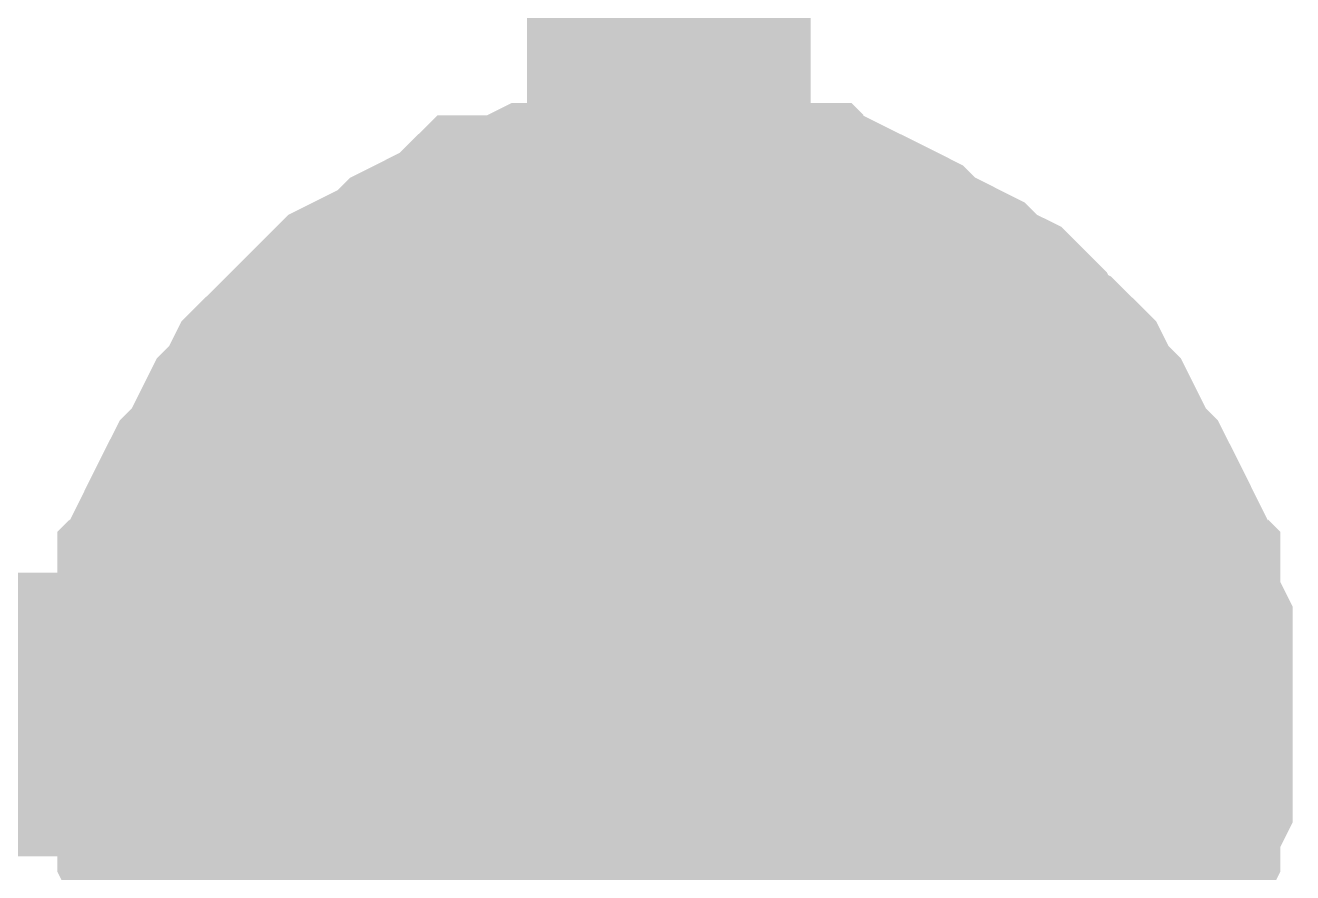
# Model space of a CAD drawing. Header units: inches. Extents: x 0 to 841, y 0 to 594.
# Drawn here: x 424.327 to 425.667, y 172.334 to 173.229 of the extents above; entities that cross this region are included whole.
import ezdxf

# ---------------------------------------------------------------- set-up
doc = ezdxf.new("R2010")
doc.units = ezdxf.units.IN
doc.layers.add('Sheet', color=255, linetype='Continuous')

msp = doc.modelspace()

# ---------------------------------------------------------------- linework, layer by layer
at = {"layer": 'Sheet'}
for points in [[(425.0076, 172.5009, 0.2997, 0.2997, 0), (425.0076, 177.4919, 0.2997, 0.2997, 0), (425.0076, 182.4959, 0.2997, 0.2997, 0), (425.0076, 187.4999, 0.2997, 0.2997, 0), (425.0076, 192.4908, 0.2997, 0.2997, 0), (425.0076, 197.4948, 0.2997, 0.2997, 0), (422.5121, 197.4948, 0.2997, 0.2997, 0)], [(424.498, 172.5009, 0.2997, 0.2997, 0), (424.498, 172.5271, 0.2997, 0.2997, 0), (424.498, 172.5532, 0.2997, 0.2997, 0), (424.498, 172.5793, 0.2997, 0.2997, 0), (424.5111, 172.6054, 0.2997, 0.2997, 0), (424.5111, 172.6316, 0.2997, 0.2997, 0), (424.5242, 172.6446, 0.2997, 0.2997, 0), (424.5242, 172.6708, 0.2997, 0.2997, 0), (424.5372, 172.6969, 0.2997, 0.2997, 0), (424.5503, 172.723, 0.2997, 0.2997, 0), (424.5634, 172.7361, 0.2997, 0.2997, 0), (424.5764, 172.7622, 0.2997, 0.2997, 0), (424.5895, 172.7884, 0.2997, 0.2997, 0), (424.6026, 172.8014, 0.2997, 0.2997, 0), (424.6156, 172.8276, 0.2997, 0.2997, 0), (424.6287, 172.8406, 0.2997, 0.2997, 0), (424.6418, 172.8537, 0.2997, 0.2997, 0), (424.6679, 172.8798, 0.2997, 0.2997, 0), (424.681, 172.8929, 0.2997, 0.2997, 0), (424.694, 172.9059, 0.2997, 0.2997, 0), (424.7202, 172.919, 0.2997, 0.2997, 0), (424.7463, 172.9321, 0.2997, 0.2997, 0), (424.7594, 172.9451, 0.2997, 0.2997, 0), (424.7855, 172.9582, 0.2997, 0.2997, 0), (424.8116, 172.9713, 0.2997, 0.2997, 0), (424.8247, 172.9843, 0.2997, 0.2997, 0), (424.8508, 172.9843, 0.2997, 0.2997, 0), (424.8769, 172.9974, 0.2997, 0.2997, 0), (424.9031, 172.9974, 0.2997, 0.2997, 0), (424.9292, 173.0105, 0.2997, 0.2997, 0), (424.9553, 173.0105, 0.2997, 0.2997, 0), (424.9815, 173.0105, 0.2997, 0.2997, 0), (425.0076, 173.0105, 0.2997, 0.2997, 0)], [(424.498, 172.5009, 0.2997, 0.2997, 0), (424.498, 172.5271, 0.2997, 0.2997, 0), (424.498, 172.5532, 0.2997, 0.2997, 0), (424.498, 172.5793, 0.2997, 0.2997, 0), (424.5111, 172.6054, 0.2997, 0.2997, 0), (424.5111, 172.6316, 0.2997, 0.2997, 0), (424.5242, 172.6446, 0.2997, 0.2997, 0), (424.5242, 172.6708, 0.2997, 0.2997, 0), (424.5372, 172.6969, 0.2997, 0.2997, 0), (424.5503, 172.723, 0.2997, 0.2997, 0), (424.5634, 172.7361, 0.2997, 0.2997, 0), (424.5764, 172.7622, 0.2997, 0.2997, 0), (424.5895, 172.7884, 0.2997, 0.2997, 0), (424.6026, 172.8014, 0.2997, 0.2997, 0), (424.6156, 172.8276, 0.2997, 0.2997, 0), (424.6287, 172.8406, 0.2997, 0.2997, 0), (424.6418, 172.8537, 0.2997, 0.2997, 0), (424.6679, 172.8798, 0.2997, 0.2997, 0), (424.681, 172.8929, 0.2997, 0.2997, 0), (424.694, 172.9059, 0.2997, 0.2997, 0), (424.7202, 172.919, 0.2997, 0.2997, 0), (424.7463, 172.9321, 0.2997, 0.2997, 0), (424.7594, 172.9451, 0.2997, 0.2997, 0), (424.7855, 172.9582, 0.2997, 0.2997, 0), (424.8116, 172.9713, 0.2997, 0.2997, 0), (424.8247, 172.9843, 0.2997, 0.2997, 0), (424.8508, 172.9843, 0.2997, 0.2997, 0), (424.8769, 172.9974, 0.2997, 0.2997, 0), (424.9031, 172.9974, 0.2997, 0.2997, 0), (424.9292, 173.0105, 0.2997, 0.2997, 0), (424.9553, 173.0105, 0.2997, 0.2997, 0), (424.9815, 173.0105, 0.2997, 0.2997, 0), (425.0076, 173.0105, 0.2997, 0.2997, 0)], [(424.498, 172.5009, 0.2997, 0.2997, 0), (424.498, 172.5271, 0.2997, 0.2997, 0), (424.498, 172.5532, 0.2997, 0.2997, 0), (424.498, 172.5793, 0.2997, 0.2997, 0), (424.5111, 172.6054, 0.2997, 0.2997, 0), (424.5111, 172.6316, 0.2997, 0.2997, 0), (424.5242, 172.6446, 0.2997, 0.2997, 0), (424.5242, 172.6708, 0.2997, 0.2997, 0), (424.5372, 172.6969, 0.2997, 0.2997, 0), (424.5503, 172.723, 0.2997, 0.2997, 0), (424.5634, 172.7361, 0.2997, 0.2997, 0), (424.5764, 172.7622, 0.2997, 0.2997, 0), (424.5895, 172.7884, 0.2997, 0.2997, 0), (424.6026, 172.8014, 0.2997, 0.2997, 0), (424.6156, 172.8276, 0.2997, 0.2997, 0), (424.6287, 172.8406, 0.2997, 0.2997, 0), (424.6418, 172.8537, 0.2997, 0.2997, 0), (424.6679, 172.8798, 0.2997, 0.2997, 0), (424.681, 172.8929, 0.2997, 0.2997, 0), (424.694, 172.9059, 0.2997, 0.2997, 0), (424.7202, 172.919, 0.2997, 0.2997, 0), (424.7463, 172.9321, 0.2997, 0.2997, 0), (424.7594, 172.9451, 0.2997, 0.2997, 0), (424.7855, 172.9582, 0.2997, 0.2997, 0), (424.8116, 172.9713, 0.2997, 0.2997, 0), (424.8247, 172.9843, 0.2997, 0.2997, 0), (424.8508, 172.9843, 0.2997, 0.2997, 0), (424.8769, 172.9974, 0.2997, 0.2997, 0), (424.9031, 172.9974, 0.2997, 0.2997, 0), (424.9292, 173.0105, 0.2997, 0.2997, 0), (424.9553, 173.0105, 0.2997, 0.2997, 0), (424.9815, 173.0105, 0.2997, 0.2997, 0), (425.0076, 173.0105, 0.2997, 0.2997, 0)], [(424.498, 172.5009, 0.2997, 0.2997, 0), (424.498, 172.5271, 0.2997, 0.2997, 0), (424.498, 172.5532, 0.2997, 0.2997, 0), (424.498, 172.5793, 0.2997, 0.2997, 0), (424.5111, 172.6054, 0.2997, 0.2997, 0), (424.5111, 172.6316, 0.2997, 0.2997, 0), (424.5242, 172.6446, 0.2997, 0.2997, 0), (424.5242, 172.6708, 0.2997, 0.2997, 0), (424.5372, 172.6969, 0.2997, 0.2997, 0), (424.5503, 172.723, 0.2997, 0.2997, 0), (424.5634, 172.7361, 0.2997, 0.2997, 0), (424.5764, 172.7622, 0.2997, 0.2997, 0), (424.5895, 172.7884, 0.2997, 0.2997, 0), (424.6026, 172.8014, 0.2997, 0.2997, 0), (424.6156, 172.8276, 0.2997, 0.2997, 0), (424.6287, 172.8406, 0.2997, 0.2997, 0), (424.6418, 172.8537, 0.2997, 0.2997, 0), (424.6679, 172.8798, 0.2997, 0.2997, 0), (424.681, 172.8929, 0.2997, 0.2997, 0), (424.694, 172.9059, 0.2997, 0.2997, 0), (424.7202, 172.919, 0.2997, 0.2997, 0), (424.7463, 172.9321, 0.2997, 0.2997, 0), (424.7594, 172.9451, 0.2997, 0.2997, 0), (424.7855, 172.9582, 0.2997, 0.2997, 0), (424.8116, 172.9713, 0.2997, 0.2997, 0), (424.8247, 172.9843, 0.2997, 0.2997, 0), (424.8508, 172.9843, 0.2997, 0.2997, 0), (424.8769, 172.9974, 0.2997, 0.2997, 0), (424.9031, 172.9974, 0.2997, 0.2997, 0), (424.9292, 173.0105, 0.2997, 0.2997, 0), (424.9553, 173.0105, 0.2997, 0.2997, 0), (424.9815, 173.0105, 0.2997, 0.2997, 0), (425.0076, 173.0105, 0.2997, 0.2997, 0)], [(425.0076, 173.0105, 0.2997, 0.2997, 0), (425.0076, 173.0105, 0.2997, 0.2997, 0)], [(425.0076, 173.0105, 0.2997, 0.2997, 0), (425.0337, 173.0105, 0.2997, 0.2997, 0), (425.0599, 173.0105, 0.2997, 0.2997, 0), (425.086, 173.0105, 0.2997, 0.2997, 0), (425.1121, 172.9974, 0.2997, 0.2997, 0), (425.1383, 172.9974, 0.2997, 0.2997, 0), (425.1513, 172.9843, 0.2997, 0.2997, 0), (425.1774, 172.9843, 0.2997, 0.2997, 0), (425.2036, 172.9713, 0.2997, 0.2997, 0), (425.2297, 172.9582, 0.2997, 0.2997, 0), (425.2428, 172.9451, 0.2997, 0.2997, 0), (425.2689, 172.9321, 0.2997, 0.2997, 0), (425.295, 172.919, 0.2997, 0.2997, 0), (425.3081, 172.9059, 0.2997, 0.2997, 0), (425.3342, 172.8929, 0.2997, 0.2997, 0), (425.3473, 172.8798, 0.2997, 0.2997, 0), (425.3604, 172.8537, 0.2997, 0.2997, 0), (425.3865, 172.8406, 0.2997, 0.2997, 0), (425.3996, 172.8276, 0.2997, 0.2997, 0), (425.4126, 172.8014, 0.2997, 0.2997, 0), (425.4257, 172.7884, 0.2997, 0.2997, 0), (425.4388, 172.7622, 0.2997, 0.2997, 0), (425.4518, 172.7361, 0.2997, 0.2997, 0), (425.4649, 172.723, 0.2997, 0.2997, 0), (425.478, 172.6969, 0.2997, 0.2997, 0), (425.491, 172.6708, 0.2997, 0.2997, 0), (425.491, 172.6446, 0.2997, 0.2997, 0), (425.5041, 172.6316, 0.2997, 0.2997, 0), (425.5041, 172.6054, 0.2997, 0.2997, 0), (425.5172, 172.5793, 0.2997, 0.2997, 0), (425.5172, 172.5532, 0.2997, 0.2997, 0), (425.5172, 172.5271, 0.2997, 0.2997, 0), (425.5172, 172.5009, 0.2997, 0.2997, 0)], [(425.0076, 173.0105, 0.2997, 0.2997, 0), (425.0076, 173.0105, 0.2997, 0.2997, 0)], [(425.0076, 173.0105, 0.2997, 0.2997, 0), (425.0337, 173.0105, 0.2997, 0.2997, 0), (425.0599, 173.0105, 0.2997, 0.2997, 0), (425.086, 173.0105, 0.2997, 0.2997, 0), (425.1121, 172.9974, 0.2997, 0.2997, 0), (425.1383, 172.9974, 0.2997, 0.2997, 0), (425.1513, 172.9843, 0.2997, 0.2997, 0), (425.1774, 172.9843, 0.2997, 0.2997, 0), (425.2036, 172.9713, 0.2997, 0.2997, 0), (425.2297, 172.9582, 0.2997, 0.2997, 0), (425.2428, 172.9451, 0.2997, 0.2997, 0), (425.2689, 172.9321, 0.2997, 0.2997, 0), (425.295, 172.919, 0.2997, 0.2997, 0), (425.3081, 172.9059, 0.2997, 0.2997, 0), (425.3342, 172.8929, 0.2997, 0.2997, 0), (425.3473, 172.8798, 0.2997, 0.2997, 0), (425.3604, 172.8537, 0.2997, 0.2997, 0), (425.3865, 172.8406, 0.2997, 0.2997, 0), (425.3996, 172.8276, 0.2997, 0.2997, 0), (425.4126, 172.8014, 0.2997, 0.2997, 0), (425.4257, 172.7884, 0.2997, 0.2997, 0), (425.4388, 172.7622, 0.2997, 0.2997, 0), (425.4518, 172.7361, 0.2997, 0.2997, 0), (425.4649, 172.723, 0.2997, 0.2997, 0), (425.478, 172.6969, 0.2997, 0.2997, 0), (425.491, 172.6708, 0.2997, 0.2997, 0), (425.491, 172.6446, 0.2997, 0.2997, 0), (425.5041, 172.6316, 0.2997, 0.2997, 0), (425.5041, 172.6054, 0.2997, 0.2997, 0), (425.5172, 172.5793, 0.2997, 0.2997, 0), (425.5172, 172.5532, 0.2997, 0.2997, 0), (425.5172, 172.5271, 0.2997, 0.2997, 0), (425.5172, 172.5009, 0.2997, 0.2997, 0)], [(425.0076, 173.0105, 0.2997, 0.2997, 0), (425.0076, 173.0105, 0.2997, 0.2997, 0)], [(425.0076, 173.0105, 0.2997, 0.2997, 0), (425.0337, 173.0105, 0.2997, 0.2997, 0), (425.0599, 173.0105, 0.2997, 0.2997, 0), (425.086, 173.0105, 0.2997, 0.2997, 0), (425.1121, 172.9974, 0.2997, 0.2997, 0), (425.1383, 172.9974, 0.2997, 0.2997, 0), (425.1513, 172.9843, 0.2997, 0.2997, 0), (425.1774, 172.9843, 0.2997, 0.2997, 0), (425.2036, 172.9713, 0.2997, 0.2997, 0), (425.2297, 172.9582, 0.2997, 0.2997, 0), (425.2428, 172.9451, 0.2997, 0.2997, 0), (425.2689, 172.9321, 0.2997, 0.2997, 0), (425.295, 172.919, 0.2997, 0.2997, 0), (425.3081, 172.9059, 0.2997, 0.2997, 0), (425.3342, 172.8929, 0.2997, 0.2997, 0), (425.3473, 172.8798, 0.2997, 0.2997, 0), (425.3604, 172.8537, 0.2997, 0.2997, 0), (425.3865, 172.8406, 0.2997, 0.2997, 0), (425.3996, 172.8276, 0.2997, 0.2997, 0), (425.4126, 172.8014, 0.2997, 0.2997, 0), (425.4257, 172.7884, 0.2997, 0.2997, 0), (425.4388, 172.7622, 0.2997, 0.2997, 0), (425.4518, 172.7361, 0.2997, 0.2997, 0), (425.4649, 172.723, 0.2997, 0.2997, 0), (425.478, 172.6969, 0.2997, 0.2997, 0), (425.491, 172.6708, 0.2997, 0.2997, 0), (425.491, 172.6446, 0.2997, 0.2997, 0), (425.5041, 172.6316, 0.2997, 0.2997, 0), (425.5041, 172.6054, 0.2997, 0.2997, 0), (425.5172, 172.5793, 0.2997, 0.2997, 0), (425.5172, 172.5532, 0.2997, 0.2997, 0), (425.5172, 172.5271, 0.2997, 0.2997, 0), (425.5172, 172.5009, 0.2997, 0.2997, 0)], [(425.0076, 173.0105, 0.2997, 0.2997, 0), (425.0076, 173.0105, 0.2997, 0.2997, 0)], [(425.0076, 173.0105, 0.2997, 0.2997, 0), (425.0337, 173.0105, 0.2997, 0.2997, 0), (425.0599, 173.0105, 0.2997, 0.2997, 0), (425.086, 173.0105, 0.2997, 0.2997, 0), (425.1121, 172.9974, 0.2997, 0.2997, 0), (425.1383, 172.9974, 0.2997, 0.2997, 0), (425.1513, 172.9843, 0.2997, 0.2997, 0), (425.1774, 172.9843, 0.2997, 0.2997, 0), (425.2036, 172.9713, 0.2997, 0.2997, 0), (425.2297, 172.9582, 0.2997, 0.2997, 0), (425.2428, 172.9451, 0.2997, 0.2997, 0), (425.2689, 172.9321, 0.2997, 0.2997, 0), (425.295, 172.919, 0.2997, 0.2997, 0), (425.3081, 172.9059, 0.2997, 0.2997, 0), (425.3342, 172.8929, 0.2997, 0.2997, 0), (425.3473, 172.8798, 0.2997, 0.2997, 0), (425.3604, 172.8537, 0.2997, 0.2997, 0), (425.3865, 172.8406, 0.2997, 0.2997, 0), (425.3996, 172.8276, 0.2997, 0.2997, 0), (425.4126, 172.8014, 0.2997, 0.2997, 0), (425.4257, 172.7884, 0.2997, 0.2997, 0), (425.4388, 172.7622, 0.2997, 0.2997, 0), (425.4518, 172.7361, 0.2997, 0.2997, 0), (425.4649, 172.723, 0.2997, 0.2997, 0), (425.478, 172.6969, 0.2997, 0.2997, 0), (425.491, 172.6708, 0.2997, 0.2997, 0), (425.491, 172.6446, 0.2997, 0.2997, 0), (425.5041, 172.6316, 0.2997, 0.2997, 0), (425.5041, 172.6054, 0.2997, 0.2997, 0), (425.5172, 172.5793, 0.2997, 0.2997, 0), (425.5172, 172.5532, 0.2997, 0.2997, 0), (425.5172, 172.5271, 0.2997, 0.2997, 0), (425.5172, 172.5009, 0.2997, 0.2997, 0)], [(424.498, 172.5009, 0.0991, 0.0991, 0), (424.498, 172.5271, 0.0991, 0.0991, 0), (424.498, 172.5532, 0.0991, 0.0991, 0), (424.498, 172.5793, 0.0991, 0.0991, 0), (424.5111, 172.6054, 0.0991, 0.0991, 0), (424.5111, 172.6316, 0.0991, 0.0991, 0), (424.5242, 172.6446, 0.0991, 0.0991, 0), (424.5242, 172.6708, 0.0991, 0.0991, 0), (424.5372, 172.6969, 0.0991, 0.0991, 0), (424.5503, 172.723, 0.0991, 0.0991, 0), (424.5634, 172.7361, 0.0991, 0.0991, 0), (424.5764, 172.7622, 0.0991, 0.0991, 0), (424.5895, 172.7884, 0.0991, 0.0991, 0), (424.6026, 172.8014, 0.0991, 0.0991, 0), (424.6156, 172.8276, 0.0991, 0.0991, 0), (424.6287, 172.8406, 0.0991, 0.0991, 0), (424.6418, 172.8537, 0.0991, 0.0991, 0), (424.6679, 172.8798, 0.0991, 0.0991, 0), (424.681, 172.8929, 0.0991, 0.0991, 0), (424.694, 172.9059, 0.0991, 0.0991, 0), (424.7202, 172.919, 0.0991, 0.0991, 0), (424.7463, 172.9321, 0.0991, 0.0991, 0), (424.7594, 172.9451, 0.0991, 0.0991, 0), (424.7855, 172.9582, 0.0991, 0.0991, 0), (424.8116, 172.9713, 0.0991, 0.0991, 0), (424.8247, 172.9843, 0.0991, 0.0991, 0), (424.8508, 172.9843, 0.0991, 0.0991, 0), (424.8769, 172.9974, 0.0991, 0.0991, 0), (424.9031, 172.9974, 0.0991, 0.0991, 0), (424.9292, 173.0105, 0.0991, 0.0991, 0), (424.9553, 173.0105, 0.0991, 0.0991, 0), (424.9815, 173.0105, 0.0991, 0.0991, 0), (425.0076, 173.0105, 0.0991, 0.0991, 0)], [(424.498, 172.5009, 0.0991, 0.0991, 0), (424.498, 172.5271, 0.0991, 0.0991, 0), (424.498, 172.5532, 0.0991, 0.0991, 0), (424.498, 172.5793, 0.0991, 0.0991, 0), (424.5111, 172.6054, 0.0991, 0.0991, 0), (424.5111, 172.6316, 0.0991, 0.0991, 0), (424.5242, 172.6446, 0.0991, 0.0991, 0), (424.5242, 172.6708, 0.0991, 0.0991, 0), (424.5372, 172.6969, 0.0991, 0.0991, 0), (424.5503, 172.723, 0.0991, 0.0991, 0), (424.5634, 172.7361, 0.0991, 0.0991, 0), (424.5764, 172.7622, 0.0991, 0.0991, 0), (424.5895, 172.7884, 0.0991, 0.0991, 0), (424.6026, 172.8014, 0.0991, 0.0991, 0), (424.6156, 172.8276, 0.0991, 0.0991, 0), (424.6287, 172.8406, 0.0991, 0.0991, 0), (424.6418, 172.8537, 0.0991, 0.0991, 0), (424.6679, 172.8798, 0.0991, 0.0991, 0), (424.681, 172.8929, 0.0991, 0.0991, 0), (424.694, 172.9059, 0.0991, 0.0991, 0), (424.7202, 172.919, 0.0991, 0.0991, 0), (424.7463, 172.9321, 0.0991, 0.0991, 0), (424.7594, 172.9451, 0.0991, 0.0991, 0), (424.7855, 172.9582, 0.0991, 0.0991, 0), (424.8116, 172.9713, 0.0991, 0.0991, 0), (424.8247, 172.9843, 0.0991, 0.0991, 0), (424.8508, 172.9843, 0.0991, 0.0991, 0), (424.8769, 172.9974, 0.0991, 0.0991, 0), (424.9031, 172.9974, 0.0991, 0.0991, 0), (424.9292, 173.0105, 0.0991, 0.0991, 0), (424.9553, 173.0105, 0.0991, 0.0991, 0), (424.9815, 173.0105, 0.0991, 0.0991, 0), (425.0076, 173.0105, 0.0991, 0.0991, 0)], [(424.498, 172.5009, 0.0991, 0.0991, 0), (424.498, 172.5271, 0.0991, 0.0991, 0), (424.498, 172.5532, 0.0991, 0.0991, 0), (424.498, 172.5793, 0.0991, 0.0991, 0), (424.5111, 172.6054, 0.0991, 0.0991, 0), (424.5111, 172.6316, 0.0991, 0.0991, 0), (424.5242, 172.6446, 0.0991, 0.0991, 0), (424.5242, 172.6708, 0.0991, 0.0991, 0), (424.5372, 172.6969, 0.0991, 0.0991, 0), (424.5503, 172.723, 0.0991, 0.0991, 0), (424.5634, 172.7361, 0.0991, 0.0991, 0), (424.5764, 172.7622, 0.0991, 0.0991, 0), (424.5895, 172.7884, 0.0991, 0.0991, 0), (424.6026, 172.8014, 0.0991, 0.0991, 0), (424.6156, 172.8276, 0.0991, 0.0991, 0), (424.6287, 172.8406, 0.0991, 0.0991, 0), (424.6418, 172.8537, 0.0991, 0.0991, 0), (424.6679, 172.8798, 0.0991, 0.0991, 0), (424.681, 172.8929, 0.0991, 0.0991, 0), (424.694, 172.9059, 0.0991, 0.0991, 0), (424.7202, 172.919, 0.0991, 0.0991, 0), (424.7463, 172.9321, 0.0991, 0.0991, 0), (424.7594, 172.9451, 0.0991, 0.0991, 0), (424.7855, 172.9582, 0.0991, 0.0991, 0), (424.8116, 172.9713, 0.0991, 0.0991, 0), (424.8247, 172.9843, 0.0991, 0.0991, 0), (424.8508, 172.9843, 0.0991, 0.0991, 0), (424.8769, 172.9974, 0.0991, 0.0991, 0), (424.9031, 172.9974, 0.0991, 0.0991, 0), (424.9292, 173.0105, 0.0991, 0.0991, 0), (424.9553, 173.0105, 0.0991, 0.0991, 0), (424.9815, 173.0105, 0.0991, 0.0991, 0), (425.0076, 173.0105, 0.0991, 0.0991, 0)], [(424.498, 172.5009, 0.0991, 0.0991, 0), (424.498, 172.5271, 0.0991, 0.0991, 0), (424.498, 172.5532, 0.0991, 0.0991, 0), (424.498, 172.5793, 0.0991, 0.0991, 0), (424.5111, 172.6054, 0.0991, 0.0991, 0), (424.5111, 172.6316, 0.0991, 0.0991, 0), (424.5242, 172.6446, 0.0991, 0.0991, 0), (424.5242, 172.6708, 0.0991, 0.0991, 0), (424.5372, 172.6969, 0.0991, 0.0991, 0), (424.5503, 172.723, 0.0991, 0.0991, 0), (424.5634, 172.7361, 0.0991, 0.0991, 0), (424.5764, 172.7622, 0.0991, 0.0991, 0), (424.5895, 172.7884, 0.0991, 0.0991, 0), (424.6026, 172.8014, 0.0991, 0.0991, 0), (424.6156, 172.8276, 0.0991, 0.0991, 0), (424.6287, 172.8406, 0.0991, 0.0991, 0), (424.6418, 172.8537, 0.0991, 0.0991, 0), (424.6679, 172.8798, 0.0991, 0.0991, 0), (424.681, 172.8929, 0.0991, 0.0991, 0), (424.694, 172.9059, 0.0991, 0.0991, 0), (424.7202, 172.919, 0.0991, 0.0991, 0), (424.7463, 172.9321, 0.0991, 0.0991, 0), (424.7594, 172.9451, 0.0991, 0.0991, 0), (424.7855, 172.9582, 0.0991, 0.0991, 0), (424.8116, 172.9713, 0.0991, 0.0991, 0), (424.8247, 172.9843, 0.0991, 0.0991, 0), (424.8508, 172.9843, 0.0991, 0.0991, 0), (424.8769, 172.9974, 0.0991, 0.0991, 0), (424.9031, 172.9974, 0.0991, 0.0991, 0), (424.9292, 173.0105, 0.0991, 0.0991, 0), (424.9553, 173.0105, 0.0991, 0.0991, 0), (424.9815, 173.0105, 0.0991, 0.0991, 0), (425.0076, 173.0105, 0.0991, 0.0991, 0)], [(425.0076, 173.0105, 0.0991, 0.0991, 0), (425.0076, 173.0105, 0.0991, 0.0991, 0)], [(425.0076, 173.0105, 0.0991, 0.0991, 0), (425.0337, 173.0105, 0.0991, 0.0991, 0), (425.0599, 173.0105, 0.0991, 0.0991, 0), (425.086, 173.0105, 0.0991, 0.0991, 0), (425.1121, 172.9974, 0.0991, 0.0991, 0), (425.1383, 172.9974, 0.0991, 0.0991, 0), (425.1513, 172.9843, 0.0991, 0.0991, 0), (425.1774, 172.9843, 0.0991, 0.0991, 0), (425.2036, 172.9713, 0.0991, 0.0991, 0), (425.2297, 172.9582, 0.0991, 0.0991, 0), (425.2428, 172.9451, 0.0991, 0.0991, 0), (425.2689, 172.9321, 0.0991, 0.0991, 0), (425.295, 172.919, 0.0991, 0.0991, 0), (425.3081, 172.9059, 0.0991, 0.0991, 0), (425.3342, 172.8929, 0.0991, 0.0991, 0), (425.3473, 172.8798, 0.0991, 0.0991, 0), (425.3604, 172.8537, 0.0991, 0.0991, 0), (425.3865, 172.8406, 0.0991, 0.0991, 0), (425.3996, 172.8276, 0.0991, 0.0991, 0), (425.4126, 172.8014, 0.0991, 0.0991, 0), (425.4257, 172.7884, 0.0991, 0.0991, 0), (425.4388, 172.7622, 0.0991, 0.0991, 0), (425.4518, 172.7361, 0.0991, 0.0991, 0), (425.4649, 172.723, 0.0991, 0.0991, 0), (425.478, 172.6969, 0.0991, 0.0991, 0), (425.491, 172.6708, 0.0991, 0.0991, 0), (425.491, 172.6446, 0.0991, 0.0991, 0), (425.5041, 172.6316, 0.0991, 0.0991, 0), (425.5041, 172.6054, 0.0991, 0.0991, 0), (425.5172, 172.5793, 0.0991, 0.0991, 0), (425.5172, 172.5532, 0.0991, 0.0991, 0), (425.5172, 172.5271, 0.0991, 0.0991, 0), (425.5172, 172.5009, 0.0991, 0.0991, 0)], [(425.0076, 173.0105, 0.0991, 0.0991, 0), (425.0076, 173.0105, 0.0991, 0.0991, 0)], [(425.0076, 173.0105, 0.0991, 0.0991, 0), (425.0337, 173.0105, 0.0991, 0.0991, 0), (425.0599, 173.0105, 0.0991, 0.0991, 0), (425.086, 173.0105, 0.0991, 0.0991, 0), (425.1121, 172.9974, 0.0991, 0.0991, 0), (425.1383, 172.9974, 0.0991, 0.0991, 0), (425.1513, 172.9843, 0.0991, 0.0991, 0), (425.1774, 172.9843, 0.0991, 0.0991, 0), (425.2036, 172.9713, 0.0991, 0.0991, 0), (425.2297, 172.9582, 0.0991, 0.0991, 0), (425.2428, 172.9451, 0.0991, 0.0991, 0), (425.2689, 172.9321, 0.0991, 0.0991, 0), (425.295, 172.919, 0.0991, 0.0991, 0), (425.3081, 172.9059, 0.0991, 0.0991, 0), (425.3342, 172.8929, 0.0991, 0.0991, 0), (425.3473, 172.8798, 0.0991, 0.0991, 0), (425.3604, 172.8537, 0.0991, 0.0991, 0), (425.3865, 172.8406, 0.0991, 0.0991, 0), (425.3996, 172.8276, 0.0991, 0.0991, 0), (425.4126, 172.8014, 0.0991, 0.0991, 0), (425.4257, 172.7884, 0.0991, 0.0991, 0), (425.4388, 172.7622, 0.0991, 0.0991, 0), (425.4518, 172.7361, 0.0991, 0.0991, 0), (425.4649, 172.723, 0.0991, 0.0991, 0), (425.478, 172.6969, 0.0991, 0.0991, 0), (425.491, 172.6708, 0.0991, 0.0991, 0), (425.491, 172.6446, 0.0991, 0.0991, 0), (425.5041, 172.6316, 0.0991, 0.0991, 0), (425.5041, 172.6054, 0.0991, 0.0991, 0), (425.5172, 172.5793, 0.0991, 0.0991, 0), (425.5172, 172.5532, 0.0991, 0.0991, 0), (425.5172, 172.5271, 0.0991, 0.0991, 0), (425.5172, 172.5009, 0.0991, 0.0991, 0)], [(425.0076, 173.0105, 0.0991, 0.0991, 0), (425.0076, 173.0105, 0.0991, 0.0991, 0)], [(425.0076, 173.0105, 0.0991, 0.0991, 0), (425.0337, 173.0105, 0.0991, 0.0991, 0), (425.0599, 173.0105, 0.0991, 0.0991, 0), (425.086, 173.0105, 0.0991, 0.0991, 0), (425.1121, 172.9974, 0.0991, 0.0991, 0), (425.1383, 172.9974, 0.0991, 0.0991, 0), (425.1513, 172.9843, 0.0991, 0.0991, 0), (425.1774, 172.9843, 0.0991, 0.0991, 0), (425.2036, 172.9713, 0.0991, 0.0991, 0), (425.2297, 172.9582, 0.0991, 0.0991, 0), (425.2428, 172.9451, 0.0991, 0.0991, 0), (425.2689, 172.9321, 0.0991, 0.0991, 0), (425.295, 172.919, 0.0991, 0.0991, 0), (425.3081, 172.9059, 0.0991, 0.0991, 0), (425.3342, 172.8929, 0.0991, 0.0991, 0), (425.3473, 172.8798, 0.0991, 0.0991, 0), (425.3604, 172.8537, 0.0991, 0.0991, 0), (425.3865, 172.8406, 0.0991, 0.0991, 0), (425.3996, 172.8276, 0.0991, 0.0991, 0), (425.4126, 172.8014, 0.0991, 0.0991, 0), (425.4257, 172.7884, 0.0991, 0.0991, 0), (425.4388, 172.7622, 0.0991, 0.0991, 0), (425.4518, 172.7361, 0.0991, 0.0991, 0), (425.4649, 172.723, 0.0991, 0.0991, 0), (425.478, 172.6969, 0.0991, 0.0991, 0), (425.491, 172.6708, 0.0991, 0.0991, 0), (425.491, 172.6446, 0.0991, 0.0991, 0), (425.5041, 172.6316, 0.0991, 0.0991, 0), (425.5041, 172.6054, 0.0991, 0.0991, 0), (425.5172, 172.5793, 0.0991, 0.0991, 0), (425.5172, 172.5532, 0.0991, 0.0991, 0), (425.5172, 172.5271, 0.0991, 0.0991, 0), (425.5172, 172.5009, 0.0991, 0.0991, 0)], [(425.0076, 173.0105, 0.0991, 0.0991, 0), (425.0076, 173.0105, 0.0991, 0.0991, 0)], [(425.0076, 173.0105, 0.0991, 0.0991, 0), (425.0337, 173.0105, 0.0991, 0.0991, 0), (425.0599, 173.0105, 0.0991, 0.0991, 0), (425.086, 173.0105, 0.0991, 0.0991, 0), (425.1121, 172.9974, 0.0991, 0.0991, 0), (425.1383, 172.9974, 0.0991, 0.0991, 0), (425.1513, 172.9843, 0.0991, 0.0991, 0), (425.1774, 172.9843, 0.0991, 0.0991, 0), (425.2036, 172.9713, 0.0991, 0.0991, 0), (425.2297, 172.9582, 0.0991, 0.0991, 0), (425.2428, 172.9451, 0.0991, 0.0991, 0), (425.2689, 172.9321, 0.0991, 0.0991, 0), (425.295, 172.919, 0.0991, 0.0991, 0), (425.3081, 172.9059, 0.0991, 0.0991, 0), (425.3342, 172.8929, 0.0991, 0.0991, 0), (425.3473, 172.8798, 0.0991, 0.0991, 0), (425.3604, 172.8537, 0.0991, 0.0991, 0), (425.3865, 172.8406, 0.0991, 0.0991, 0), (425.3996, 172.8276, 0.0991, 0.0991, 0), (425.4126, 172.8014, 0.0991, 0.0991, 0), (425.4257, 172.7884, 0.0991, 0.0991, 0), (425.4388, 172.7622, 0.0991, 0.0991, 0), (425.4518, 172.7361, 0.0991, 0.0991, 0), (425.4649, 172.723, 0.0991, 0.0991, 0), (425.478, 172.6969, 0.0991, 0.0991, 0), (425.491, 172.6708, 0.0991, 0.0991, 0), (425.491, 172.6446, 0.0991, 0.0991, 0), (425.5041, 172.6316, 0.0991, 0.0991, 0), (425.5041, 172.6054, 0.0991, 0.0991, 0), (425.5172, 172.5793, 0.0991, 0.0991, 0), (425.5172, 172.5532, 0.0991, 0.0991, 0), (425.5172, 172.5271, 0.0991, 0.0991, 0), (425.5172, 172.5009, 0.0991, 0.0991, 0)], [(425.0076, 167.4969, 0.2997, 0.2997, 0), (425.0076, 172.5009, 0.2997, 0.2997, 0), (422.5121, 172.5009, 0.2997, 0.2997, 0)], [(424.6156, 172.1743, 0.2997, 0.2997, 0), (424.6026, 172.1874, 0.2997, 0.2997, 0), (424.5895, 172.2135, 0.2997, 0.2997, 0), (424.5764, 172.2396, 0.2997, 0.2997, 0), (424.5634, 172.2527, 0.2997, 0.2997, 0), (424.5503, 172.2788, 0.2997, 0.2997, 0), (424.5372, 172.3049, 0.2997, 0.2997, 0), (424.5242, 172.318, 0.2997, 0.2997, 0), (424.5242, 172.3441, 0.2997, 0.2997, 0), (424.5111, 172.3703, 0.2997, 0.2997, 0), (424.5111, 172.3964, 0.2997, 0.2997, 0), (424.498, 172.4225, 0.2997, 0.2997, 0), (424.498, 172.4487, 0.2997, 0.2997, 0), (424.498, 172.4748, 0.2997, 0.2997, 0), (424.498, 172.5009, 0.2997, 0.2997, 0)], [(424.498, 172.5009, 0.2997, 0.2997, 0), (424.498, 172.5009, 0.2997, 0.2997, 0)], [(424.6156, 172.1743, 0.2997, 0.2997, 0), (424.6026, 172.1874, 0.2997, 0.2997, 0), (424.5895, 172.2135, 0.2997, 0.2997, 0), (424.5764, 172.2396, 0.2997, 0.2997, 0), (424.5634, 172.2527, 0.2997, 0.2997, 0), (424.5503, 172.2788, 0.2997, 0.2997, 0), (424.5372, 172.3049, 0.2997, 0.2997, 0), (424.5242, 172.318, 0.2997, 0.2997, 0), (424.5242, 172.3441, 0.2997, 0.2997, 0), (424.5111, 172.3703, 0.2997, 0.2997, 0), (424.5111, 172.3964, 0.2997, 0.2997, 0), (424.498, 172.4225, 0.2997, 0.2997, 0), (424.498, 172.4487, 0.2997, 0.2997, 0), (424.498, 172.4748, 0.2997, 0.2997, 0), (424.498, 172.5009, 0.2997, 0.2997, 0)], [(424.498, 172.5009, 0.2997, 0.2997, 0), (424.498, 172.5009, 0.2997, 0.2997, 0)], [(424.6156, 172.1743, 0.2997, 0.2997, 0), (424.6026, 172.1874, 0.2997, 0.2997, 0), (424.5895, 172.2135, 0.2997, 0.2997, 0), (424.5764, 172.2396, 0.2997, 0.2997, 0), (424.5634, 172.2527, 0.2997, 0.2997, 0), (424.5503, 172.2788, 0.2997, 0.2997, 0), (424.5372, 172.3049, 0.2997, 0.2997, 0), (424.5242, 172.318, 0.2997, 0.2997, 0), (424.5242, 172.3441, 0.2997, 0.2997, 0), (424.5111, 172.3703, 0.2997, 0.2997, 0), (424.5111, 172.3964, 0.2997, 0.2997, 0), (424.498, 172.4225, 0.2997, 0.2997, 0), (424.498, 172.4487, 0.2997, 0.2997, 0), (424.498, 172.4748, 0.2997, 0.2997, 0), (424.498, 172.5009, 0.2997, 0.2997, 0)], [(424.498, 172.5009, 0.2997, 0.2997, 0), (424.498, 172.5009, 0.2997, 0.2997, 0)], [(424.6156, 172.1743, 0.2997, 0.2997, 0), (424.6026, 172.1874, 0.2997, 0.2997, 0), (424.5895, 172.2135, 0.2997, 0.2997, 0), (424.5764, 172.2396, 0.2997, 0.2997, 0), (424.5634, 172.2527, 0.2997, 0.2997, 0), (424.5503, 172.2788, 0.2997, 0.2997, 0), (424.5372, 172.3049, 0.2997, 0.2997, 0), (424.5242, 172.318, 0.2997, 0.2997, 0), (424.5242, 172.3441, 0.2997, 0.2997, 0), (424.5111, 172.3703, 0.2997, 0.2997, 0), (424.5111, 172.3964, 0.2997, 0.2997, 0), (424.498, 172.4225, 0.2997, 0.2997, 0), (424.498, 172.4487, 0.2997, 0.2997, 0), (424.498, 172.4748, 0.2997, 0.2997, 0), (424.498, 172.5009, 0.2997, 0.2997, 0)], [(424.498, 172.5009, 0.2997, 0.2997, 0), (424.498, 172.5009, 0.2997, 0.2997, 0)], [(425.5172, 172.5009, 0.2997, 0.2997, 0), (425.5172, 172.4748, 0.2997, 0.2997, 0), (425.5172, 172.4487, 0.2997, 0.2997, 0), (425.5172, 172.4225, 0.2997, 0.2997, 0), (425.5041, 172.3964, 0.2997, 0.2997, 0), (425.5041, 172.3703, 0.2997, 0.2997, 0), (425.491, 172.3441, 0.2997, 0.2997, 0), (425.491, 172.318, 0.2997, 0.2997, 0), (425.478, 172.3049, 0.2997, 0.2997, 0), (425.4649, 172.2788, 0.2997, 0.2997, 0), (425.4518, 172.2527, 0.2997, 0.2997, 0), (425.4388, 172.2396, 0.2997, 0.2997, 0), (425.4257, 172.2135, 0.2997, 0.2997, 0), (425.4126, 172.1874, 0.2997, 0.2997, 0), (425.3996, 172.1743, 0.2997, 0.2997, 0)], [(425.5172, 172.5009, 0.2997, 0.2997, 0), (425.5172, 172.4748, 0.2997, 0.2997, 0), (425.5172, 172.4487, 0.2997, 0.2997, 0), (425.5172, 172.4225, 0.2997, 0.2997, 0), (425.5041, 172.3964, 0.2997, 0.2997, 0), (425.5041, 172.3703, 0.2997, 0.2997, 0), (425.491, 172.3441, 0.2997, 0.2997, 0), (425.491, 172.318, 0.2997, 0.2997, 0), (425.478, 172.3049, 0.2997, 0.2997, 0), (425.4649, 172.2788, 0.2997, 0.2997, 0), (425.4518, 172.2527, 0.2997, 0.2997, 0), (425.4388, 172.2396, 0.2997, 0.2997, 0), (425.4257, 172.2135, 0.2997, 0.2997, 0), (425.4126, 172.1874, 0.2997, 0.2997, 0), (425.3996, 172.1743, 0.2997, 0.2997, 0)], [(425.5172, 172.5009, 0.2997, 0.2997, 0), (425.5172, 172.4748, 0.2997, 0.2997, 0), (425.5172, 172.4487, 0.2997, 0.2997, 0), (425.5172, 172.4225, 0.2997, 0.2997, 0), (425.5041, 172.3964, 0.2997, 0.2997, 0), (425.5041, 172.3703, 0.2997, 0.2997, 0), (425.491, 172.3441, 0.2997, 0.2997, 0), (425.491, 172.318, 0.2997, 0.2997, 0), (425.478, 172.3049, 0.2997, 0.2997, 0), (425.4649, 172.2788, 0.2997, 0.2997, 0), (425.4518, 172.2527, 0.2997, 0.2997, 0), (425.4388, 172.2396, 0.2997, 0.2997, 0), (425.4257, 172.2135, 0.2997, 0.2997, 0), (425.4126, 172.1874, 0.2997, 0.2997, 0), (425.3996, 172.1743, 0.2997, 0.2997, 0)], [(425.5172, 172.5009, 0.2997, 0.2997, 0), (425.5172, 172.4748, 0.2997, 0.2997, 0), (425.5172, 172.4487, 0.2997, 0.2997, 0), (425.5172, 172.4225, 0.2997, 0.2997, 0), (425.5041, 172.3964, 0.2997, 0.2997, 0), (425.5041, 172.3703, 0.2997, 0.2997, 0), (425.491, 172.3441, 0.2997, 0.2997, 0), (425.491, 172.318, 0.2997, 0.2997, 0), (425.478, 172.3049, 0.2997, 0.2997, 0), (425.4649, 172.2788, 0.2997, 0.2997, 0), (425.4518, 172.2527, 0.2997, 0.2997, 0), (425.4388, 172.2396, 0.2997, 0.2997, 0), (425.4257, 172.2135, 0.2997, 0.2997, 0), (425.4126, 172.1874, 0.2997, 0.2997, 0), (425.3996, 172.1743, 0.2997, 0.2997, 0)], [(425.5172, 172.5009, 0.2997, 0.2997, 0), (425.5172, 172.5009, 0.2997, 0.2997, 0), (425.5172, 172.5009, 0.2997, 0.2997, 0), (425.5172, 172.5009, 0.2997, 0.2997, 0), (425.5172, 172.5009, 0.2997, 0.2997, 0), (425.5172, 172.5009, 0.2997, 0.2997, 0), (425.5172, 172.5009, 0.2997, 0.2997, 0), (425.5172, 172.5009, 0.2997, 0.2997, 0), (425.5172, 172.5009, 0.2997, 0.2997, 0), (425.5172, 172.5009, 0.2997, 0.2997, 0), (425.5172, 172.5009, 0.2997, 0.2997, 0), (425.5172, 172.5009, 0.2997, 0.2997, 0), (425.5172, 172.5009, 0.2997, 0.2997, 0), (425.5172, 172.5009, 0.2997, 0.2997, 0), (425.5172, 172.5009, 0.2997, 0.2997, 0), (425.5172, 172.5009, 0.2997, 0.2997, 0), (425.5172, 172.5009, 0.2997, 0.2997, 0), (425.5172, 172.5009, 0.2997, 0.2997, 0), (425.5172, 172.5009, 0.2997, 0.2997, 0), (425.5172, 172.5009, 0.2997, 0.2997, 0), (425.5172, 172.5009, 0.2997, 0.2997, 0), (425.5172, 172.5009, 0.2997, 0.2997, 0), (425.5172, 172.5009, 0.2997, 0.2997, 0), (425.5172, 172.5009, 0.2997, 0.2997, 0), (425.5172, 172.5009, 0.2997, 0.2997, 0), (425.5172, 172.5009, 0.2997, 0.2997, 0), (425.5172, 172.5009, 0.2997, 0.2997, 0), (425.5172, 172.5009, 0.2997, 0.2997, 0), (425.5172, 172.5009, 0.2997, 0.2997, 0), (425.5172, 172.5009, 0.2997, 0.2997, 0), (425.5172, 172.5009, 0.2997, 0.2997, 0), (425.5172, 172.5009, 0.2997, 0.2997, 0), (425.5172, 172.5009, 0.2997, 0.2997, 0)], [(425.5172, 172.5009, 0.2997, 0.2997, 0), (425.5172, 172.5009, 0.2997, 0.2997, 0)], [(425.5172, 172.5009, 0.2997, 0.2997, 0), (425.5172, 172.5009, 0.2997, 0.2997, 0), (425.5172, 172.5009, 0.2997, 0.2997, 0), (425.5172, 172.5009, 0.2997, 0.2997, 0), (425.5172, 172.5009, 0.2997, 0.2997, 0), (425.5172, 172.5009, 0.2997, 0.2997, 0), (425.5172, 172.5009, 0.2997, 0.2997, 0), (425.5172, 172.5009, 0.2997, 0.2997, 0), (425.5172, 172.5009, 0.2997, 0.2997, 0), (425.5172, 172.5009, 0.2997, 0.2997, 0), (425.5172, 172.5009, 0.2997, 0.2997, 0), (425.5172, 172.5009, 0.2997, 0.2997, 0), (425.5172, 172.5009, 0.2997, 0.2997, 0), (425.5172, 172.5009, 0.2997, 0.2997, 0), (425.5172, 172.5009, 0.2997, 0.2997, 0), (425.5172, 172.5009, 0.2997, 0.2997, 0), (425.5172, 172.5009, 0.2997, 0.2997, 0), (425.5172, 172.5009, 0.2997, 0.2997, 0), (425.5172, 172.5009, 0.2997, 0.2997, 0), (425.5172, 172.5009, 0.2997, 0.2997, 0), (425.5172, 172.5009, 0.2997, 0.2997, 0), (425.5172, 172.5009, 0.2997, 0.2997, 0), (425.5172, 172.5009, 0.2997, 0.2997, 0), (425.5172, 172.5009, 0.2997, 0.2997, 0), (425.5172, 172.5009, 0.2997, 0.2997, 0), (425.5172, 172.5009, 0.2997, 0.2997, 0), (425.5172, 172.5009, 0.2997, 0.2997, 0), (425.5172, 172.5009, 0.2997, 0.2997, 0), (425.5172, 172.5009, 0.2997, 0.2997, 0), (425.5172, 172.5009, 0.2997, 0.2997, 0), (425.5172, 172.5009, 0.2997, 0.2997, 0), (425.5172, 172.5009, 0.2997, 0.2997, 0), (425.5172, 172.5009, 0.2997, 0.2997, 0)], [(425.5172, 172.5009, 0.2997, 0.2997, 0), (425.5172, 172.5009, 0.2997, 0.2997, 0)], [(425.5172, 172.5009, 0.2997, 0.2997, 0), (425.5172, 172.5009, 0.2997, 0.2997, 0), (425.5172, 172.5009, 0.2997, 0.2997, 0), (425.5172, 172.5009, 0.2997, 0.2997, 0), (425.5172, 172.5009, 0.2997, 0.2997, 0), (425.5172, 172.5009, 0.2997, 0.2997, 0), (425.5172, 172.5009, 0.2997, 0.2997, 0), (425.5172, 172.5009, 0.2997, 0.2997, 0), (425.5172, 172.5009, 0.2997, 0.2997, 0), (425.5172, 172.5009, 0.2997, 0.2997, 0), (425.5172, 172.5009, 0.2997, 0.2997, 0), (425.5172, 172.5009, 0.2997, 0.2997, 0), (425.5172, 172.5009, 0.2997, 0.2997, 0), (425.5172, 172.5009, 0.2997, 0.2997, 0), (425.5172, 172.5009, 0.2997, 0.2997, 0), (425.5172, 172.5009, 0.2997, 0.2997, 0), (425.5172, 172.5009, 0.2997, 0.2997, 0), (425.5172, 172.5009, 0.2997, 0.2997, 0), (425.5172, 172.5009, 0.2997, 0.2997, 0), (425.5172, 172.5009, 0.2997, 0.2997, 0), (425.5172, 172.5009, 0.2997, 0.2997, 0), (425.5172, 172.5009, 0.2997, 0.2997, 0), (425.5172, 172.5009, 0.2997, 0.2997, 0), (425.5172, 172.5009, 0.2997, 0.2997, 0), (425.5172, 172.5009, 0.2997, 0.2997, 0), (425.5172, 172.5009, 0.2997, 0.2997, 0), (425.5172, 172.5009, 0.2997, 0.2997, 0), (425.5172, 172.5009, 0.2997, 0.2997, 0), (425.5172, 172.5009, 0.2997, 0.2997, 0), (425.5172, 172.5009, 0.2997, 0.2997, 0), (425.5172, 172.5009, 0.2997, 0.2997, 0), (425.5172, 172.5009, 0.2997, 0.2997, 0), (425.5172, 172.5009, 0.2997, 0.2997, 0)], [(425.5172, 172.5009, 0.2997, 0.2997, 0), (425.5172, 172.5009, 0.2997, 0.2997, 0)], [(425.5172, 172.5009, 0.2997, 0.2997, 0), (425.5172, 172.5009, 0.2997, 0.2997, 0), (425.5172, 172.5009, 0.2997, 0.2997, 0), (425.5172, 172.5009, 0.2997, 0.2997, 0), (425.5172, 172.5009, 0.2997, 0.2997, 0), (425.5172, 172.5009, 0.2997, 0.2997, 0), (425.5172, 172.5009, 0.2997, 0.2997, 0), (425.5172, 172.5009, 0.2997, 0.2997, 0), (425.5172, 172.5009, 0.2997, 0.2997, 0), (425.5172, 172.5009, 0.2997, 0.2997, 0), (425.5172, 172.5009, 0.2997, 0.2997, 0), (425.5172, 172.5009, 0.2997, 0.2997, 0), (425.5172, 172.5009, 0.2997, 0.2997, 0), (425.5172, 172.5009, 0.2997, 0.2997, 0), (425.5172, 172.5009, 0.2997, 0.2997, 0), (425.5172, 172.5009, 0.2997, 0.2997, 0), (425.5172, 172.5009, 0.2997, 0.2997, 0), (425.5172, 172.5009, 0.2997, 0.2997, 0), (425.5172, 172.5009, 0.2997, 0.2997, 0), (425.5172, 172.5009, 0.2997, 0.2997, 0), (425.5172, 172.5009, 0.2997, 0.2997, 0), (425.5172, 172.5009, 0.2997, 0.2997, 0), (425.5172, 172.5009, 0.2997, 0.2997, 0), (425.5172, 172.5009, 0.2997, 0.2997, 0), (425.5172, 172.5009, 0.2997, 0.2997, 0), (425.5172, 172.5009, 0.2997, 0.2997, 0), (425.5172, 172.5009, 0.2997, 0.2997, 0), (425.5172, 172.5009, 0.2997, 0.2997, 0), (425.5172, 172.5009, 0.2997, 0.2997, 0), (425.5172, 172.5009, 0.2997, 0.2997, 0), (425.5172, 172.5009, 0.2997, 0.2997, 0), (425.5172, 172.5009, 0.2997, 0.2997, 0), (425.5172, 172.5009, 0.2997, 0.2997, 0)], [(425.5172, 172.5009, 0.2997, 0.2997, 0), (425.5172, 172.5009, 0.2997, 0.2997, 0)], [(424.5503, 172.2788, 0.0991, 0.0991, 0), (424.5372, 172.3049, 0.0991, 0.0991, 0), (424.5242, 172.318, 0.0991, 0.0991, 0), (424.5242, 172.3441, 0.0991, 0.0991, 0), (424.5111, 172.3703, 0.0991, 0.0991, 0), (424.5111, 172.3964, 0.0991, 0.0991, 0), (424.498, 172.4225, 0.0991, 0.0991, 0), (424.498, 172.4487, 0.0991, 0.0991, 0), (424.498, 172.4748, 0.0991, 0.0991, 0), (424.498, 172.5009, 0.0991, 0.0991, 0)], [(424.498, 172.5009, 0.0991, 0.0991, 0), (424.498, 172.5009, 0.0991, 0.0991, 0)], [(424.5503, 172.2788, 0.0991, 0.0991, 0), (424.5372, 172.3049, 0.0991, 0.0991, 0), (424.5242, 172.318, 0.0991, 0.0991, 0), (424.5242, 172.3441, 0.0991, 0.0991, 0), (424.5111, 172.3703, 0.0991, 0.0991, 0), (424.5111, 172.3964, 0.0991, 0.0991, 0), (424.498, 172.4225, 0.0991, 0.0991, 0), (424.498, 172.4487, 0.0991, 0.0991, 0), (424.498, 172.4748, 0.0991, 0.0991, 0), (424.498, 172.5009, 0.0991, 0.0991, 0)], [(424.498, 172.5009, 0.0991, 0.0991, 0), (424.498, 172.5009, 0.0991, 0.0991, 0)], [(424.5503, 172.2788, 0.0991, 0.0991, 0), (424.5372, 172.3049, 0.0991, 0.0991, 0), (424.5242, 172.318, 0.0991, 0.0991, 0), (424.5242, 172.3441, 0.0991, 0.0991, 0), (424.5111, 172.3703, 0.0991, 0.0991, 0), (424.5111, 172.3964, 0.0991, 0.0991, 0), (424.498, 172.4225, 0.0991, 0.0991, 0), (424.498, 172.4487, 0.0991, 0.0991, 0), (424.498, 172.4748, 0.0991, 0.0991, 0), (424.498, 172.5009, 0.0991, 0.0991, 0)], [(424.498, 172.5009, 0.0991, 0.0991, 0), (424.498, 172.5009, 0.0991, 0.0991, 0)], [(424.5503, 172.2788, 0.0991, 0.0991, 0), (424.5372, 172.3049, 0.0991, 0.0991, 0), (424.5242, 172.318, 0.0991, 0.0991, 0), (424.5242, 172.3441, 0.0991, 0.0991, 0), (424.5111, 172.3703, 0.0991, 0.0991, 0), (424.5111, 172.3964, 0.0991, 0.0991, 0), (424.498, 172.4225, 0.0991, 0.0991, 0), (424.498, 172.4487, 0.0991, 0.0991, 0), (424.498, 172.4748, 0.0991, 0.0991, 0), (424.498, 172.5009, 0.0991, 0.0991, 0)], [(424.498, 172.5009, 0.0991, 0.0991, 0), (424.498, 172.5009, 0.0991, 0.0991, 0)], [(425.5172, 172.5009, 0.0991, 0.0991, 0), (425.5172, 172.4748, 0.0991, 0.0991, 0), (425.5172, 172.4487, 0.0991, 0.0991, 0), (425.5172, 172.4225, 0.0991, 0.0991, 0), (425.5041, 172.3964, 0.0991, 0.0991, 0), (425.5041, 172.3703, 0.0991, 0.0991, 0), (425.491, 172.3441, 0.0991, 0.0991, 0), (425.491, 172.318, 0.0991, 0.0991, 0), (425.478, 172.3049, 0.0991, 0.0991, 0), (425.4649, 172.2788, 0.0991, 0.0991, 0)], [(425.5172, 172.5009, 0.0991, 0.0991, 0), (425.5172, 172.4748, 0.0991, 0.0991, 0), (425.5172, 172.4487, 0.0991, 0.0991, 0), (425.5172, 172.4225, 0.0991, 0.0991, 0), (425.5041, 172.3964, 0.0991, 0.0991, 0), (425.5041, 172.3703, 0.0991, 0.0991, 0), (425.491, 172.3441, 0.0991, 0.0991, 0), (425.491, 172.318, 0.0991, 0.0991, 0), (425.478, 172.3049, 0.0991, 0.0991, 0), (425.4649, 172.2788, 0.0991, 0.0991, 0)], [(425.5172, 172.5009, 0.0991, 0.0991, 0), (425.5172, 172.4748, 0.0991, 0.0991, 0), (425.5172, 172.4487, 0.0991, 0.0991, 0), (425.5172, 172.4225, 0.0991, 0.0991, 0), (425.5041, 172.3964, 0.0991, 0.0991, 0), (425.5041, 172.3703, 0.0991, 0.0991, 0), (425.491, 172.3441, 0.0991, 0.0991, 0), (425.491, 172.318, 0.0991, 0.0991, 0), (425.478, 172.3049, 0.0991, 0.0991, 0), (425.4649, 172.2788, 0.0991, 0.0991, 0)], [(425.5172, 172.5009, 0.0991, 0.0991, 0), (425.5172, 172.4748, 0.0991, 0.0991, 0), (425.5172, 172.4487, 0.0991, 0.0991, 0), (425.5172, 172.4225, 0.0991, 0.0991, 0), (425.5041, 172.3964, 0.0991, 0.0991, 0), (425.5041, 172.3703, 0.0991, 0.0991, 0), (425.491, 172.3441, 0.0991, 0.0991, 0), (425.491, 172.318, 0.0991, 0.0991, 0), (425.478, 172.3049, 0.0991, 0.0991, 0), (425.4649, 172.2788, 0.0991, 0.0991, 0)], [(425.5172, 172.5009, 0.0991, 0.0991, 0), (425.5172, 172.5009, 0.0991, 0.0991, 0), (425.5172, 172.5009, 0.0991, 0.0991, 0), (425.5172, 172.5009, 0.0991, 0.0991, 0), (425.5172, 172.5009, 0.0991, 0.0991, 0), (425.5172, 172.5009, 0.0991, 0.0991, 0), (425.5172, 172.5009, 0.0991, 0.0991, 0), (425.5172, 172.5009, 0.0991, 0.0991, 0), (425.5172, 172.5009, 0.0991, 0.0991, 0), (425.5172, 172.5009, 0.0991, 0.0991, 0), (425.5172, 172.5009, 0.0991, 0.0991, 0), (425.5172, 172.5009, 0.0991, 0.0991, 0), (425.5172, 172.5009, 0.0991, 0.0991, 0), (425.5172, 172.5009, 0.0991, 0.0991, 0), (425.5172, 172.5009, 0.0991, 0.0991, 0), (425.5172, 172.5009, 0.0991, 0.0991, 0), (425.5172, 172.5009, 0.0991, 0.0991, 0), (425.5172, 172.5009, 0.0991, 0.0991, 0), (425.5172, 172.5009, 0.0991, 0.0991, 0), (425.5172, 172.5009, 0.0991, 0.0991, 0), (425.5172, 172.5009, 0.0991, 0.0991, 0), (425.5172, 172.5009, 0.0991, 0.0991, 0), (425.5172, 172.5009, 0.0991, 0.0991, 0), (425.5172, 172.5009, 0.0991, 0.0991, 0), (425.5172, 172.5009, 0.0991, 0.0991, 0), (425.5172, 172.5009, 0.0991, 0.0991, 0), (425.5172, 172.5009, 0.0991, 0.0991, 0), (425.5172, 172.5009, 0.0991, 0.0991, 0), (425.5172, 172.5009, 0.0991, 0.0991, 0), (425.5172, 172.5009, 0.0991, 0.0991, 0), (425.5172, 172.5009, 0.0991, 0.0991, 0), (425.5172, 172.5009, 0.0991, 0.0991, 0), (425.5172, 172.5009, 0.0991, 0.0991, 0)], [(425.5172, 172.5009, 0.0991, 0.0991, 0), (425.5172, 172.5009, 0.0991, 0.0991, 0)], [(425.5172, 172.5009, 0.0991, 0.0991, 0), (425.5172, 172.5009, 0.0991, 0.0991, 0), (425.5172, 172.5009, 0.0991, 0.0991, 0), (425.5172, 172.5009, 0.0991, 0.0991, 0), (425.5172, 172.5009, 0.0991, 0.0991, 0), (425.5172, 172.5009, 0.0991, 0.0991, 0), (425.5172, 172.5009, 0.0991, 0.0991, 0), (425.5172, 172.5009, 0.0991, 0.0991, 0), (425.5172, 172.5009, 0.0991, 0.0991, 0), (425.5172, 172.5009, 0.0991, 0.0991, 0), (425.5172, 172.5009, 0.0991, 0.0991, 0), (425.5172, 172.5009, 0.0991, 0.0991, 0), (425.5172, 172.5009, 0.0991, 0.0991, 0), (425.5172, 172.5009, 0.0991, 0.0991, 0), (425.5172, 172.5009, 0.0991, 0.0991, 0), (425.5172, 172.5009, 0.0991, 0.0991, 0), (425.5172, 172.5009, 0.0991, 0.0991, 0), (425.5172, 172.5009, 0.0991, 0.0991, 0), (425.5172, 172.5009, 0.0991, 0.0991, 0), (425.5172, 172.5009, 0.0991, 0.0991, 0), (425.5172, 172.5009, 0.0991, 0.0991, 0), (425.5172, 172.5009, 0.0991, 0.0991, 0), (425.5172, 172.5009, 0.0991, 0.0991, 0), (425.5172, 172.5009, 0.0991, 0.0991, 0), (425.5172, 172.5009, 0.0991, 0.0991, 0), (425.5172, 172.5009, 0.0991, 0.0991, 0), (425.5172, 172.5009, 0.0991, 0.0991, 0), (425.5172, 172.5009, 0.0991, 0.0991, 0), (425.5172, 172.5009, 0.0991, 0.0991, 0), (425.5172, 172.5009, 0.0991, 0.0991, 0), (425.5172, 172.5009, 0.0991, 0.0991, 0), (425.5172, 172.5009, 0.0991, 0.0991, 0), (425.5172, 172.5009, 0.0991, 0.0991, 0)], [(425.5172, 172.5009, 0.0991, 0.0991, 0), (425.5172, 172.5009, 0.0991, 0.0991, 0)], [(425.5172, 172.5009, 0.0991, 0.0991, 0), (425.5172, 172.5009, 0.0991, 0.0991, 0), (425.5172, 172.5009, 0.0991, 0.0991, 0), (425.5172, 172.5009, 0.0991, 0.0991, 0), (425.5172, 172.5009, 0.0991, 0.0991, 0), (425.5172, 172.5009, 0.0991, 0.0991, 0), (425.5172, 172.5009, 0.0991, 0.0991, 0), (425.5172, 172.5009, 0.0991, 0.0991, 0), (425.5172, 172.5009, 0.0991, 0.0991, 0), (425.5172, 172.5009, 0.0991, 0.0991, 0), (425.5172, 172.5009, 0.0991, 0.0991, 0), (425.5172, 172.5009, 0.0991, 0.0991, 0), (425.5172, 172.5009, 0.0991, 0.0991, 0), (425.5172, 172.5009, 0.0991, 0.0991, 0), (425.5172, 172.5009, 0.0991, 0.0991, 0), (425.5172, 172.5009, 0.0991, 0.0991, 0), (425.5172, 172.5009, 0.0991, 0.0991, 0), (425.5172, 172.5009, 0.0991, 0.0991, 0), (425.5172, 172.5009, 0.0991, 0.0991, 0), (425.5172, 172.5009, 0.0991, 0.0991, 0), (425.5172, 172.5009, 0.0991, 0.0991, 0), (425.5172, 172.5009, 0.0991, 0.0991, 0), (425.5172, 172.5009, 0.0991, 0.0991, 0), (425.5172, 172.5009, 0.0991, 0.0991, 0), (425.5172, 172.5009, 0.0991, 0.0991, 0), (425.5172, 172.5009, 0.0991, 0.0991, 0), (425.5172, 172.5009, 0.0991, 0.0991, 0), (425.5172, 172.5009, 0.0991, 0.0991, 0), (425.5172, 172.5009, 0.0991, 0.0991, 0), (425.5172, 172.5009, 0.0991, 0.0991, 0), (425.5172, 172.5009, 0.0991, 0.0991, 0), (425.5172, 172.5009, 0.0991, 0.0991, 0), (425.5172, 172.5009, 0.0991, 0.0991, 0)], [(425.5172, 172.5009, 0.0991, 0.0991, 0), (425.5172, 172.5009, 0.0991, 0.0991, 0)], [(425.5172, 172.5009, 0.0991, 0.0991, 0), (425.5172, 172.5009, 0.0991, 0.0991, 0), (425.5172, 172.5009, 0.0991, 0.0991, 0), (425.5172, 172.5009, 0.0991, 0.0991, 0), (425.5172, 172.5009, 0.0991, 0.0991, 0), (425.5172, 172.5009, 0.0991, 0.0991, 0), (425.5172, 172.5009, 0.0991, 0.0991, 0), (425.5172, 172.5009, 0.0991, 0.0991, 0), (425.5172, 172.5009, 0.0991, 0.0991, 0), (425.5172, 172.5009, 0.0991, 0.0991, 0), (425.5172, 172.5009, 0.0991, 0.0991, 0), (425.5172, 172.5009, 0.0991, 0.0991, 0), (425.5172, 172.5009, 0.0991, 0.0991, 0), (425.5172, 172.5009, 0.0991, 0.0991, 0), (425.5172, 172.5009, 0.0991, 0.0991, 0), (425.5172, 172.5009, 0.0991, 0.0991, 0), (425.5172, 172.5009, 0.0991, 0.0991, 0), (425.5172, 172.5009, 0.0991, 0.0991, 0), (425.5172, 172.5009, 0.0991, 0.0991, 0), (425.5172, 172.5009, 0.0991, 0.0991, 0), (425.5172, 172.5009, 0.0991, 0.0991, 0), (425.5172, 172.5009, 0.0991, 0.0991, 0), (425.5172, 172.5009, 0.0991, 0.0991, 0), (425.5172, 172.5009, 0.0991, 0.0991, 0), (425.5172, 172.5009, 0.0991, 0.0991, 0), (425.5172, 172.5009, 0.0991, 0.0991, 0), (425.5172, 172.5009, 0.0991, 0.0991, 0), (425.5172, 172.5009, 0.0991, 0.0991, 0), (425.5172, 172.5009, 0.0991, 0.0991, 0), (425.5172, 172.5009, 0.0991, 0.0991, 0), (425.5172, 172.5009, 0.0991, 0.0991, 0), (425.5172, 172.5009, 0.0991, 0.0991, 0), (425.5172, 172.5009, 0.0991, 0.0991, 0)], [(425.5172, 172.5009, 0.0991, 0.0991, 0), (425.5172, 172.5009, 0.0991, 0.0991, 0)]]:
    msp.add_lwpolyline(points, format="xyseb", dxfattribs=at)
msp.add_lwpolyline([(424.746, 172.5, 0.508, 0.508, 1), (425.254, 172.5, 0.508, 0.508, 1)], format="xyseb", close=True, dxfattribs=at)

doc.saveas('drawing.dxf')
